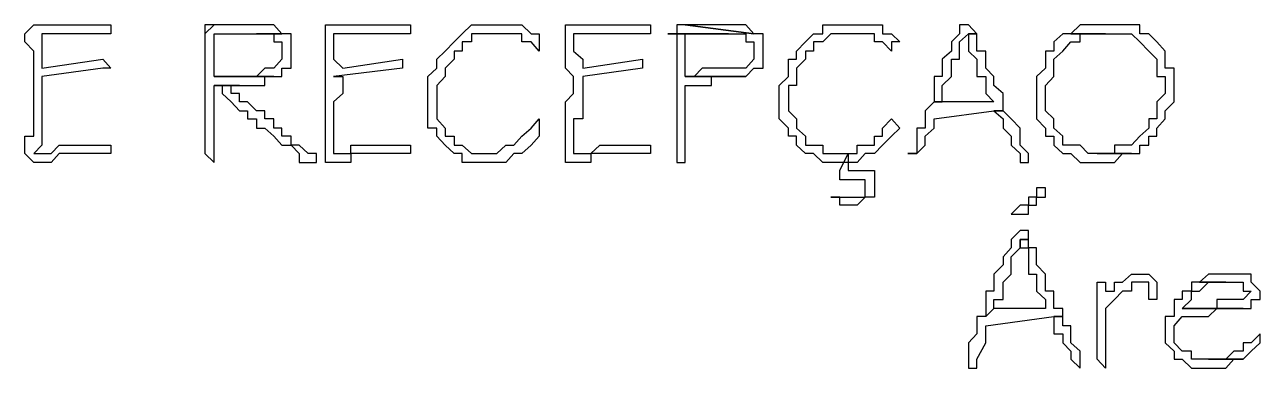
# Model space of a CAD drawing. Header units: millimetres. Extents: x -518.8 to -461.2, y 3.5 to 44.2.
# Drawn here: x -496.344 to -495.426, y 41.01 to 41.265 of the extents above; entities that cross this region are included whole.
import ezdxf

# ---------------------------------------------------------------- set-up
doc = ezdxf.new("R2010")
doc.units = ezdxf.units.MM
doc.header["$MEASUREMENT"] = 0
doc.layers.add('MYSOLIDS', color=7, linetype='Continuous')

msp = doc.modelspace()

# ---------------------------------------------------------------- linework, layer by layer
at = {"layer": 'MYSOLIDS'}
for points in [[(-496.33085, 41.23229), (-496.28574, 41.23905), (-496.28574, 41.23905), (-496.28574, 41.23905), (-496.28574, 41.23905), (-496.27972, 41.23229), (-496.27972, 41.23229), (-496.27972, 41.23229), (-496.27972, 41.23229), (-496.28574, 41.23229), (-496.28574, 41.23229), (-496.33085, 41.22627), (-496.33085, 41.22627), (-496.33085, 41.22627), (-496.33085, 41.2195), (-496.33085, 41.2195), (-496.33085, 41.21349), (-496.33085, 41.21349), (-496.33085, 41.20747), (-496.33085, 41.20071), (-496.33085, 41.20071), (-496.33085, 41.19469), (-496.33085, 41.19469), (-496.33085, 41.18793), (-496.33085, 41.18191), (-496.33085, 41.17514), (-496.33085, 41.17514), (-496.33686, 41.16913), (-496.33085, 41.16913), (-496.32408, 41.16913), (-496.31807, 41.17514), (-496.3113, 41.17514), (-496.3113, 41.17514), (-496.30528, 41.17514), (-496.30528, 41.17514), (-496.29852, 41.17514), (-496.2925, 41.17514), (-496.2925, 41.17514), (-496.28574, 41.17514), (-496.28574, 41.17514), (-496.27972, 41.17514), (-496.27972, 41.17514), (-496.27972, 41.16913), (-496.27972, 41.16913), (-496.27972, 41.16913), (-496.28574, 41.16913), (-496.2925, 41.16913), (-496.2925, 41.16913), (-496.29852, 41.16913), (-496.29852, 41.16913), (-496.30528, 41.16913), (-496.3113, 41.16913), (-496.31807, 41.16913), (-496.31807, 41.16913), (-496.32408, 41.16236), (-496.33085, 41.16236), (-496.33085, 41.16236), (-496.33686, 41.16236), (-496.33686, 41.16236), (-496.33686, 41.16236), (-496.33686, 41.16236), (-496.34363, 41.16913), (-496.34363, 41.16913), (-496.34363, 41.17514), (-496.34363, 41.17514), (-496.34363, 41.18191), (-496.33686, 41.18191), (-496.33686, 41.18793), (-496.33686, 41.19469), (-496.33686, 41.20071), (-496.33686, 41.20071), (-496.33686, 41.20747), (-496.33686, 41.21349), (-496.33686, 41.2195), (-496.33686, 41.2195), (-496.33686, 41.22627), (-496.33686, 41.23229), (-496.33686, 41.23229), (-496.33686, 41.23905), (-496.33686, 41.24507), (-496.33686, 41.24507), (-496.34363, 41.25183), (-496.34363, 41.25785), (-496.34363, 41.25785), (-496.34363, 41.25785), (-496.33686, 41.26462), (-496.33686, 41.26462), (-496.33686, 41.26462), (-496.33686, 41.26462), (-496.33085, 41.26462), (-496.32408, 41.26462), (-496.31807, 41.26462), (-496.31807, 41.26462), (-496.31807, 41.26462), (-496.3113, 41.26462), (-496.30528, 41.26462), (-496.30528, 41.26462), (-496.29852, 41.26462), (-496.2925, 41.26462), (-496.28574, 41.26462), (-496.28574, 41.26462), (-496.27972, 41.26462), (-496.27972, 41.26462), (-496.27972, 41.26462), (-496.27972, 41.26462), (-496.27972, 41.26462), (-496.27972, 41.26462), (-496.27972, 41.25785), (-496.27972, 41.25785), (-496.28574, 41.25785), (-496.28574, 41.25785), (-496.2925, 41.25785), (-496.29852, 41.25785), (-496.30528, 41.25785), (-496.3113, 41.25785), (-496.31807, 41.25785), (-496.32408, 41.25785), (-496.32408, 41.25785), (-496.33085, 41.25785), (-496.33085, 41.25785), (-496.33085, 41.25183), (-496.33085, 41.24507), (-496.33085, 41.24507), (-496.33085, 41.23905), (-496.33085, 41.23905), (-496.33085, 41.23229), (-496.33085, 41.23229), (-496.33085, 41.23229), (-496.33085, 41.23229)], [(-496.17145, 41.26462), (-496.17145, 41.26462), (-496.17822, 41.26462), (-496.17822, 41.26462), (-496.18423, 41.26462), (-496.18423, 41.26462), (-496.19025, 41.26462), (-496.19025, 41.26462), (-496.19701, 41.26462), (-496.20303, 41.26462), (-496.2098, 41.25785), (-496.2098, 41.16913), (-496.2098, 41.16913), (-496.20303, 41.16236), (-496.20303, 41.16913), (-496.20303, 41.16913), (-496.20303, 41.16913), (-496.20303, 41.2195), (-496.18423, 41.2195), (-496.17822, 41.2195), (-496.17145, 41.2195), (-496.16543, 41.2195), (-496.16543, 41.22627), (-496.15867, 41.22627), (-496.20303, 41.22627), (-496.20303, 41.25785), (-496.20303, 41.25785), (-496.19701, 41.25785), (-496.19025, 41.25785), (-496.19025, 41.25785), (-496.18423, 41.25785), (-496.17822, 41.25785), (-496.17822, 41.25785), (-496.17145, 41.25785), (-496.15265, 41.25785), (-496.15265, 41.25785), (-496.15867, 41.26462), (-496.15867, 41.26462), (-496.16543, 41.26462), (-496.17145, 41.26462), (-496.17145, 41.26462)], [(-496.2098, 41.26462), (-496.2098, 41.26462), (-496.2098, 41.25785), (-496.20303, 41.26462), (-496.20303, 41.26462), (-496.2098, 41.26462), (-496.2098, 41.26462)], [(-496.10754, 41.23229), (-496.06318, 41.23905), (-496.06318, 41.23905), (-496.06318, 41.23905), (-496.06318, 41.23905), (-496.06318, 41.23229), (-496.06318, 41.23229), (-496.06318, 41.23229), (-496.06318, 41.23229), (-496.06318, 41.23229), (-496.06318, 41.23229), (-496.11431, 41.22627), (-496.10754, 41.22627), (-496.10754, 41.22627), (-496.10754, 41.2195), (-496.10754, 41.2195), (-496.10754, 41.21349), (-496.10754, 41.21349), (-496.11431, 41.20747), (-496.11431, 41.20071), (-496.11431, 41.20071), (-496.11431, 41.19469), (-496.11431, 41.19469), (-496.11431, 41.18793), (-496.11431, 41.18191), (-496.11431, 41.17514), (-496.11431, 41.17514), (-496.11431, 41.16913), (-496.10754, 41.16913), (-496.10152, 41.16913), (-496.10152, 41.17514), (-496.09476, 41.17514), (-496.08874, 41.17514), (-496.08273, 41.17514), (-496.08273, 41.17514), (-496.07596, 41.17514), (-496.07596, 41.17514), (-496.06995, 41.17514), (-496.06318, 41.17514), (-496.06318, 41.17514), (-496.05716, 41.17514), (-496.05716, 41.17514), (-496.05716, 41.16913), (-496.05716, 41.16913), (-496.05716, 41.16913), (-496.06318, 41.16913), (-496.06995, 41.16913), (-496.07596, 41.16913), (-496.07596, 41.16913), (-496.08273, 41.16913), (-496.08273, 41.16913), (-496.08874, 41.16913), (-496.09476, 41.16913), (-496.10152, 41.16913), (-496.10152, 41.16236), (-496.10754, 41.16236), (-496.10754, 41.16236), (-496.11431, 41.16236), (-496.11431, 41.16236), (-496.12032, 41.16236), (-496.12032, 41.16236), (-496.12032, 41.16913), (-496.12032, 41.16913), (-496.12032, 41.17514), (-496.12032, 41.17514), (-496.12032, 41.18191), (-496.12032, 41.18191), (-496.12032, 41.18793), (-496.12032, 41.19469), (-496.12032, 41.20071), (-496.12032, 41.20071), (-496.12032, 41.20747), (-496.12032, 41.21349), (-496.12032, 41.2195), (-496.12032, 41.2195), (-496.12032, 41.22627), (-496.12032, 41.23229), (-496.12032, 41.23229), (-496.12032, 41.23905), (-496.12032, 41.24507), (-496.12032, 41.24507), (-496.12032, 41.25183), (-496.12032, 41.25785), (-496.12032, 41.25785), (-496.12032, 41.25785), (-496.12032, 41.26462), (-496.12032, 41.26462), (-496.11431, 41.26462), (-496.11431, 41.26462), (-496.10754, 41.26462), (-496.10152, 41.26462), (-496.10152, 41.26462), (-496.10152, 41.26462), (-496.09476, 41.26462), (-496.08874, 41.26462), (-496.08874, 41.26462), (-496.08273, 41.26462), (-496.07596, 41.26462), (-496.07596, 41.26462), (-496.06995, 41.26462), (-496.06318, 41.26462), (-496.06318, 41.26462), (-496.06318, 41.26462), (-496.05716, 41.26462), (-496.05716, 41.26462), (-496.05716, 41.26462), (-496.05716, 41.26462), (-496.05716, 41.25785), (-496.05716, 41.25785), (-496.06318, 41.25785), (-496.06995, 41.25785), (-496.06995, 41.25785), (-496.07596, 41.25785), (-496.08273, 41.25785), (-496.08874, 41.25785), (-496.09476, 41.25785), (-496.10152, 41.25785), (-496.10754, 41.25785), (-496.10754, 41.25785), (-496.11431, 41.25785), (-496.11431, 41.25183), (-496.11431, 41.24507), (-496.11431, 41.24507), (-496.11431, 41.23905), (-496.11431, 41.23905), (-496.10754, 41.23229), (-496.10754, 41.23229), (-496.10754, 41.23229), (-496.10754, 41.23229)], [(-495.99325, 41.25785), (-495.99927, 41.25785), (-495.99927, 41.25785), (-496.00604, 41.25785), (-496.01205, 41.25785), (-496.01205, 41.25183), (-496.01882, 41.25183), (-496.01882, 41.24507), (-496.02483, 41.24507), (-496.02483, 41.24507), (-496.02483, 41.23905), (-496.0316, 41.23229), (-496.0316, 41.23229), (-496.0316, 41.22627), (-496.0316, 41.22627), (-496.03761, 41.2195), (-496.03761, 41.2195), (-496.03761, 41.21349), (-496.03761, 41.20747), (-496.03761, 41.20071), (-496.03761, 41.20071), (-496.03761, 41.19469), (-496.0316, 41.18793), (-496.0316, 41.18793), (-496.0316, 41.18191), (-496.02483, 41.18191), (-496.02483, 41.17514), (-496.01882, 41.17514), (-496.01882, 41.17514), (-496.01205, 41.16913), (-496.00604, 41.16913), (-496.00604, 41.16913), (-495.99927, 41.16913), (-495.99325, 41.16913), (-495.99325, 41.16913), (-495.98649, 41.17514), (-495.98649, 41.17514), (-495.98047, 41.17514), (-495.98047, 41.17514), (-495.97446, 41.18191), (-495.97446, 41.18191), (-495.96769, 41.18793), (-495.96769, 41.18793), (-495.96167, 41.19469), (-495.96167, 41.19469), (-495.96167, 41.18793), (-495.96167, 41.18793), (-495.96167, 41.18793), (-495.96167, 41.18793), (-495.96167, 41.18191), (-495.96167, 41.18191), (-495.96167, 41.18191), (-495.96769, 41.17514), (-495.96769, 41.17514), (-495.97446, 41.16913), (-495.98047, 41.16913), (-495.98047, 41.16913), (-495.98047, 41.16913), (-495.98649, 41.16236), (-495.99325, 41.16236), (-495.99325, 41.16236), (-495.99927, 41.16236), (-495.99927, 41.16236), (-496.00604, 41.16236), (-496.01205, 41.16236), (-496.01882, 41.16236), (-496.01882, 41.16913), (-496.02483, 41.16913), (-496.02483, 41.16913), (-496.0316, 41.17514), (-496.0316, 41.17514), (-496.03761, 41.18191), (-496.03761, 41.18191), (-496.03761, 41.18793), (-496.04438, 41.18793), (-496.04438, 41.19469), (-496.04438, 41.20071), (-496.04438, 41.20071), (-496.04438, 41.20747), (-496.04438, 41.21349), (-496.04438, 41.2195), (-496.04438, 41.2195), (-496.04438, 41.22627), (-496.04438, 41.22627), (-496.03761, 41.23229), (-496.03761, 41.23905), (-496.03761, 41.23905), (-496.0316, 41.24507), (-496.0316, 41.24507), (-496.02483, 41.25183), (-496.02483, 41.25183), (-496.01882, 41.25785), (-496.01882, 41.25785), (-496.01205, 41.26462), (-496.00604, 41.26462), (-496.00604, 41.26462), (-495.99927, 41.26462), (-495.99325, 41.26462), (-495.99325, 41.26462), (-495.98649, 41.26462), (-495.98649, 41.26462), (-495.98047, 41.26462), (-495.97446, 41.26462), (-495.97446, 41.26462), (-495.96769, 41.25785), (-495.96167, 41.25785), (-495.96167, 41.25785), (-495.96167, 41.25183), (-495.96167, 41.25183), (-495.96167, 41.25183), (-495.96167, 41.25183), (-495.96167, 41.24507), (-495.96167, 41.24507), (-495.96769, 41.25183), (-495.96769, 41.25183), (-495.96769, 41.25183), (-495.96769, 41.25183), (-495.97446, 41.25183), (-495.97446, 41.25785), (-495.98047, 41.25785), (-495.98649, 41.25785), (-495.98649, 41.25785), (-495.99325, 41.25785), (-495.99325, 41.25785), (-495.99325, 41.25785), (-495.99325, 41.25785)], [(-495.92934, 41.23229), (-495.88498, 41.23905), (-495.88498, 41.23905), (-495.88498, 41.23905), (-495.88498, 41.23905), (-495.88498, 41.23229), (-495.88498, 41.23229), (-495.88498, 41.23229), (-495.88498, 41.23229), (-495.88498, 41.23229), (-495.88498, 41.23229), (-495.92934, 41.22627), (-495.92934, 41.22627), (-495.92934, 41.22627), (-495.92934, 41.2195), (-495.92934, 41.2195), (-495.92934, 41.21349), (-495.92934, 41.21349), (-495.92934, 41.20747), (-495.92934, 41.20071), (-495.92934, 41.20071), (-495.92934, 41.19469), (-495.93611, 41.19469), (-495.93611, 41.18793), (-495.93611, 41.18191), (-495.93611, 41.17514), (-495.93611, 41.17514), (-495.93611, 41.16913), (-495.92934, 41.16913), (-495.92333, 41.16913), (-495.91656, 41.17514), (-495.91656, 41.17514), (-495.91055, 41.17514), (-495.90378, 41.17514), (-495.90378, 41.17514), (-495.89777, 41.17514), (-495.89175, 41.17514), (-495.89175, 41.17514), (-495.88498, 41.17514), (-495.88498, 41.17514), (-495.87897, 41.17514), (-495.87897, 41.17514), (-495.87897, 41.16913), (-495.87897, 41.16913), (-495.87897, 41.16913), (-495.88498, 41.16913), (-495.89175, 41.16913), (-495.89777, 41.16913), (-495.89777, 41.16913), (-495.90378, 41.16913), (-495.90378, 41.16913), (-495.91055, 41.16913), (-495.91656, 41.16913), (-495.92333, 41.16913), (-495.92333, 41.16236), (-495.92934, 41.16236), (-495.92934, 41.16236), (-495.93611, 41.16236), (-495.93611, 41.16236), (-495.94213, 41.16236), (-495.94213, 41.16236), (-495.94213, 41.16913), (-495.94213, 41.16913), (-495.94213, 41.17514), (-495.94213, 41.17514), (-495.94213, 41.18191), (-495.94213, 41.18191), (-495.94213, 41.18793), (-495.94213, 41.19469), (-495.94213, 41.20071), (-495.94213, 41.20071), (-495.94213, 41.20747), (-495.93611, 41.21349), (-495.93611, 41.2195), (-495.93611, 41.2195), (-495.93611, 41.22627), (-495.94213, 41.23229), (-495.94213, 41.23229), (-495.94213, 41.23905), (-495.94213, 41.24507), (-495.94213, 41.24507), (-495.94213, 41.25183), (-495.94213, 41.25785), (-495.94213, 41.25785), (-495.94213, 41.25785), (-495.94213, 41.26462), (-495.94213, 41.26462), (-495.93611, 41.26462), (-495.93611, 41.26462), (-495.92934, 41.26462), (-495.92333, 41.26462), (-495.92333, 41.26462), (-495.92333, 41.26462), (-495.91656, 41.26462), (-495.91055, 41.26462), (-495.91055, 41.26462), (-495.90378, 41.26462), (-495.89777, 41.26462), (-495.89175, 41.26462), (-495.89175, 41.26462), (-495.88498, 41.26462), (-495.88498, 41.26462), (-495.88498, 41.26462), (-495.87897, 41.26462), (-495.87897, 41.26462), (-495.87897, 41.26462), (-495.87897, 41.26462), (-495.87897, 41.25785), (-495.87897, 41.25785), (-495.88498, 41.25785), (-495.88498, 41.25785), (-495.89175, 41.25785), (-495.89777, 41.25785), (-495.90378, 41.25785), (-495.91055, 41.25785), (-495.91656, 41.25785), (-495.92333, 41.25785), (-495.92934, 41.25785), (-495.92934, 41.25785), (-495.93611, 41.25785), (-495.93611, 41.25183), (-495.93611, 41.24507), (-495.93611, 41.24507), (-495.92934, 41.23905), (-495.92934, 41.23905), (-495.92934, 41.23229), (-495.92934, 41.23229), (-495.92934, 41.23229), (-495.92934, 41.23229)], [(-495.8534, 41.26462), (-495.85942, 41.26462), (-495.85942, 41.25785), (-495.85942, 41.25785), (-495.86619, 41.25785), (-495.82107, 41.25785), (-495.82107, 41.25785), (-495.81506, 41.25785), (-495.80829, 41.25785), (-495.80829, 41.25183), (-495.80829, 41.25183), (-495.80228, 41.25183), (-495.80228, 41.24507), (-495.80228, 41.24507), (-495.80228, 41.23905), (-495.80228, 41.23905), (-495.80829, 41.23229), (-495.81506, 41.23229), (-495.81506, 41.23229), (-495.81506, 41.23229), (-495.82107, 41.23229), (-495.82784, 41.23229), (-495.82784, 41.23229), (-495.83386, 41.23229), (-495.84062, 41.23229), (-495.84664, 41.22627), (-495.8534, 41.22627), (-495.80829, 41.22627), (-495.80228, 41.23229), (-495.80228, 41.23229), (-495.79551, 41.23229), (-495.79551, 41.23905), (-495.79551, 41.24507), (-495.79551, 41.24507), (-495.79551, 41.25183), (-495.79551, 41.25183), (-495.79551, 41.25785), (-495.80228, 41.25785), (-495.80228, 41.25785), (-495.8534, 41.26462), (-495.8534, 41.26462), (-495.8534, 41.26462), (-495.8534, 41.26462)], [(-495.82107, 41.26462), (-495.82784, 41.26462), (-495.82784, 41.26462), (-495.83386, 41.26462), (-495.84062, 41.26462), (-495.84062, 41.26462), (-495.84664, 41.26462), (-495.8534, 41.26462), (-495.80228, 41.25785), (-495.80829, 41.26462), (-495.80829, 41.26462), (-495.81506, 41.26462), (-495.82107, 41.26462), (-495.82107, 41.26462)], [(-495.73235, 41.25785), (-495.73235, 41.25785), (-495.73837, 41.25785), (-495.74513, 41.25785), (-495.74513, 41.25785), (-495.75115, 41.25183), (-495.75792, 41.25183), (-495.75792, 41.24507), (-495.76393, 41.24507), (-495.76393, 41.24507), (-495.76393, 41.23905), (-495.7707, 41.23229), (-495.7707, 41.23229), (-495.7707, 41.22627), (-495.7707, 41.22627), (-495.7707, 41.2195), (-495.77671, 41.2195), (-495.77671, 41.21349), (-495.77671, 41.20747), (-495.77671, 41.20071), (-495.77671, 41.20071), (-495.7707, 41.19469), (-495.7707, 41.18793), (-495.7707, 41.18793), (-495.76393, 41.18191), (-495.76393, 41.18191), (-495.76393, 41.17514), (-495.75792, 41.17514), (-495.75115, 41.17514), (-495.75115, 41.16913), (-495.74513, 41.16913), (-495.73837, 41.16913), (-495.73837, 41.16913), (-495.73235, 41.16913), (-495.72558, 41.16913), (-495.72558, 41.17514), (-495.72558, 41.17514), (-495.71957, 41.17514), (-495.7128, 41.17514), (-495.7128, 41.18191), (-495.70679, 41.18191), (-495.70679, 41.18793), (-495.70679, 41.18793), (-495.70002, 41.19469), (-495.70002, 41.19469), (-495.69401, 41.18793), (-495.69401, 41.18793), (-495.69401, 41.18793), (-495.69401, 41.18793), (-495.70002, 41.18191), (-495.70002, 41.18191), (-495.70002, 41.18191), (-495.70679, 41.17514), (-495.70679, 41.17514), (-495.7128, 41.16913), (-495.7128, 41.16913), (-495.71957, 41.16913), (-495.71957, 41.16913), (-495.72558, 41.16236), (-495.72558, 41.16236), (-495.73235, 41.16236), (-495.73837, 41.16236), (-495.73837, 41.16236), (-495.74513, 41.16236), (-495.75115, 41.16236), (-495.75115, 41.16236), (-495.75792, 41.16913), (-495.76393, 41.16913), (-495.76393, 41.16913), (-495.7707, 41.17514), (-495.7707, 41.17514), (-495.7707, 41.18191), (-495.77671, 41.18191), (-495.77671, 41.18793), (-495.77671, 41.18793), (-495.78348, 41.19469), (-495.78348, 41.20071), (-495.78348, 41.20071), (-495.78348, 41.20747), (-495.78348, 41.21349), (-495.78348, 41.2195), (-495.78348, 41.2195), (-495.77671, 41.22627), (-495.77671, 41.22627), (-495.77671, 41.23229), (-495.77671, 41.23905), (-495.7707, 41.23905), (-495.7707, 41.24507), (-495.7707, 41.24507), (-495.76393, 41.25183), (-495.76393, 41.25183), (-495.75792, 41.25785), (-495.75115, 41.25785), (-495.75115, 41.26462), (-495.74513, 41.26462), (-495.73837, 41.26462), (-495.73837, 41.26462), (-495.73235, 41.26462), (-495.73235, 41.26462), (-495.72558, 41.26462), (-495.71957, 41.26462), (-495.71957, 41.26462), (-495.7128, 41.26462), (-495.70679, 41.26462), (-495.70679, 41.25785), (-495.70002, 41.25785), (-495.70002, 41.25785), (-495.69401, 41.25183), (-495.69401, 41.25183), (-495.70002, 41.25183), (-495.70002, 41.25183), (-495.70002, 41.24507), (-495.70002, 41.24507), (-495.70679, 41.25183), (-495.70679, 41.25183), (-495.70679, 41.25183), (-495.70679, 41.25183), (-495.7128, 41.25183), (-495.7128, 41.25785), (-495.71957, 41.25785), (-495.71957, 41.25785), (-495.72558, 41.25785), (-495.73235, 41.25785), (-495.73235, 41.25785), (-495.73235, 41.25785), (-495.73235, 41.25785)], [(-495.64288, 41.26462), (-495.64288, 41.26462), (-495.64964, 41.26462), (-495.64964, 41.26462), (-495.64964, 41.25785), (-495.64964, 41.25785), (-495.65566, 41.25183), (-495.65566, 41.24507), (-495.66243, 41.23905), (-495.66243, 41.23229), (-495.66243, 41.22627), (-495.66844, 41.22627), (-495.66844, 41.2195), (-495.66844, 41.2195), (-495.66844, 41.21349), (-495.66844, 41.20747), (-495.67521, 41.20071), (-495.66844, 41.20747), (-495.66243, 41.20747), (-495.66243, 41.21349), (-495.66243, 41.21349), (-495.66243, 41.2195), (-495.65566, 41.22627), (-495.65566, 41.22627), (-495.65566, 41.22627), (-495.65566, 41.23229), (-495.65566, 41.23905), (-495.64964, 41.23905), (-495.64964, 41.24507), (-495.64964, 41.25183), (-495.64288, 41.25785), (-495.63686, 41.25785), (-495.64288, 41.26462), (-495.64288, 41.26462), (-495.64288, 41.26462), (-495.64288, 41.26462)], [(-495.54137, 41.26462), (-495.54137, 41.26462), (-495.54739, 41.26462), (-495.54739, 41.26462), (-495.55416, 41.26462), (-495.56017, 41.26462), (-495.56017, 41.26462), (-495.56694, 41.25785), (-495.54137, 41.25785), (-495.54137, 41.25785), (-495.53461, 41.25785), (-495.52859, 41.25785), (-495.52859, 41.25785), (-495.52183, 41.25785), (-495.51581, 41.25183), (-495.51581, 41.25183), (-495.50904, 41.24507), (-495.50904, 41.24507), (-495.50904, 41.24507), (-495.50303, 41.23905), (-495.50303, 41.23905), (-495.50303, 41.23229), (-495.50303, 41.22627), (-495.49701, 41.22627), (-495.49701, 41.2195), (-495.49701, 41.2195), (-495.49701, 41.21349), (-495.50303, 41.20747), (-495.50303, 41.20747), (-495.50303, 41.20071), (-495.50303, 41.19469), (-495.50904, 41.19469), (-495.50904, 41.18793), (-495.50904, 41.18793), (-495.51581, 41.18191), (-495.51581, 41.18191), (-495.52183, 41.17514), (-495.52183, 41.17514), (-495.52859, 41.17514), (-495.53461, 41.17514), (-495.53461, 41.16913), (-495.54137, 41.16913), (-495.54739, 41.16913), (-495.52183, 41.16913), (-495.51581, 41.16913), (-495.51581, 41.17514), (-495.50904, 41.17514), (-495.50904, 41.17514), (-495.50904, 41.18191), (-495.50303, 41.18191), (-495.50303, 41.18793), (-495.49701, 41.19469), (-495.49701, 41.19469), (-495.49701, 41.20071), (-495.49701, 41.20071), (-495.49025, 41.20747), (-495.49025, 41.21349), (-495.49025, 41.21349), (-495.49025, 41.2195), (-495.49025, 41.2195), (-495.49025, 41.22627), (-495.49025, 41.23229), (-495.49701, 41.23229), (-495.49701, 41.23905), (-495.49701, 41.24507), (-495.49701, 41.24507), (-495.50303, 41.25183), (-495.50303, 41.25183), (-495.50904, 41.25785), (-495.50904, 41.25785), (-495.51581, 41.25785), (-495.51581, 41.26462), (-495.52183, 41.26462), (-495.52859, 41.26462), (-495.52859, 41.26462), (-495.53461, 41.26462), (-495.54137, 41.26462), (-495.54137, 41.26462)], [(-496.15265, 41.25785), (-496.17145, 41.25785), (-496.17145, 41.25785), (-496.16543, 41.25785), (-496.15867, 41.25785), (-496.15867, 41.25183), (-496.15265, 41.25183), (-496.15265, 41.25183), (-496.15265, 41.24507), (-496.15265, 41.24507), (-496.15265, 41.23905), (-496.15867, 41.23229), (-496.15867, 41.23229), (-496.16543, 41.23229), (-496.16543, 41.23229), (-496.17145, 41.22627), (-496.17145, 41.22627), (-496.17822, 41.22627), (-496.17822, 41.22627), (-496.18423, 41.22627), (-496.19025, 41.22627), (-496.19701, 41.22627), (-496.20303, 41.22627), (-496.15867, 41.22627), (-496.15867, 41.22627), (-496.15265, 41.22627), (-496.15265, 41.23229), (-496.14589, 41.23229), (-496.14589, 41.23905), (-496.14589, 41.23905), (-496.14589, 41.24507), (-496.14589, 41.24507), (-496.14589, 41.25183), (-496.14589, 41.25785), (-496.15265, 41.25785), (-496.15265, 41.25785)], [(-495.86619, 41.25785), (-495.85942, 41.25785), (-495.85942, 41.25183), (-495.85942, 41.25183), (-495.85942, 41.24507), (-495.85942, 41.23905), (-495.85942, 41.23905), (-495.85942, 41.23229), (-495.85942, 41.22627), (-495.85942, 41.22627), (-495.85942, 41.2195), (-495.85942, 41.21349), (-495.85942, 41.20747), (-495.85942, 41.20747), (-495.85942, 41.20071), (-495.85942, 41.19469), (-495.85942, 41.18793), (-495.85942, 41.18793), (-495.85942, 41.18191), (-495.85942, 41.17514), (-495.85942, 41.16913), (-495.85942, 41.16913), (-495.85942, 41.16236), (-495.85942, 41.16236), (-495.8534, 41.16236), (-495.8534, 41.16913), (-495.8534, 41.16913), (-495.8534, 41.17514), (-495.8534, 41.18191), (-495.8534, 41.18793), (-495.8534, 41.18793), (-495.8534, 41.19469), (-495.8534, 41.20071), (-495.8534, 41.20071), (-495.8534, 41.20747), (-495.8534, 41.21349), (-495.8534, 41.21349), (-495.8534, 41.2195), (-495.8534, 41.2195), (-495.8534, 41.2195), (-495.84664, 41.2195), (-495.84062, 41.2195), (-495.83386, 41.2195), (-495.83386, 41.22627), (-495.82784, 41.22627), (-495.82107, 41.22627), (-495.81506, 41.22627), (-495.81506, 41.22627), (-495.80829, 41.22627), (-495.80829, 41.22627), (-495.8534, 41.22627), (-495.8534, 41.23229), (-495.8534, 41.23905), (-495.8534, 41.23905), (-495.8534, 41.24507), (-495.8534, 41.24507), (-495.8534, 41.25183), (-495.8534, 41.25785), (-495.84664, 41.25785), (-495.84664, 41.25785), (-495.84062, 41.25785), (-495.83386, 41.25785), (-495.83386, 41.25785), (-495.82784, 41.25785), (-495.82784, 41.25785), (-495.82107, 41.25785), (-495.86619, 41.25785), (-495.86619, 41.25785)], [(-495.63686, 41.25785), (-495.64288, 41.25785), (-495.64288, 41.25183), (-495.64288, 41.25183), (-495.64288, 41.24507), (-495.63686, 41.23905), (-495.63686, 41.23905), (-495.63686, 41.23229), (-495.63686, 41.22627), (-495.6301, 41.22627), (-495.6301, 41.2195), (-495.6301, 41.21349), (-495.6301, 41.21349), (-495.62408, 41.20747), (-495.66844, 41.20747), (-495.67521, 41.20071), (-495.67521, 41.20071), (-495.67521, 41.19469), (-495.67521, 41.18793), (-495.68122, 41.18793), (-495.68122, 41.18793), (-495.68122, 41.18191), (-495.68122, 41.17514), (-495.68122, 41.16913), (-495.68799, 41.16913), (-495.68122, 41.16913), (-495.68122, 41.16913), (-495.68122, 41.16913), (-495.68122, 41.16913), (-495.67521, 41.17514), (-495.67521, 41.18191), (-495.67521, 41.18191), (-495.67521, 41.18191), (-495.66844, 41.18793), (-495.66844, 41.19469), (-495.66844, 41.19469), (-495.62408, 41.20071), (-495.61731, 41.20071), (-495.61731, 41.20747), (-495.61731, 41.20747), (-495.61731, 41.21349), (-495.62408, 41.2195), (-495.62408, 41.2195), (-495.62408, 41.22627), (-495.6301, 41.23229), (-495.6301, 41.23229), (-495.6301, 41.23905), (-495.6301, 41.23905), (-495.6301, 41.24507), (-495.63686, 41.24507), (-495.63686, 41.25183), (-495.63686, 41.25183), (-495.63686, 41.25785), (-495.63686, 41.25785)], [(-495.56694, 41.25785), (-495.57295, 41.25785), (-495.57295, 41.25785), (-495.57972, 41.25183), (-495.57972, 41.25183), (-495.57972, 41.24507), (-495.58574, 41.24507), (-495.58574, 41.23905), (-495.58574, 41.23229), (-495.58574, 41.23229), (-495.5925, 41.22627), (-495.5925, 41.2195), (-495.5925, 41.2195), (-495.5925, 41.21349), (-495.5925, 41.20747), (-495.5925, 41.20747), (-495.5925, 41.20071), (-495.5925, 41.19469), (-495.58574, 41.18793), (-495.58574, 41.18793), (-495.58574, 41.18191), (-495.57972, 41.18191), (-495.57972, 41.17514), (-495.57972, 41.17514), (-495.57295, 41.16913), (-495.57295, 41.16913), (-495.56694, 41.16913), (-495.56017, 41.16236), (-495.56017, 41.16236), (-495.55416, 41.16236), (-495.54739, 41.16236), (-495.54739, 41.16236), (-495.54137, 41.16236), (-495.53461, 41.16236), (-495.53461, 41.16236), (-495.52859, 41.16913), (-495.52859, 41.16913), (-495.52183, 41.16913), (-495.54739, 41.16913), (-495.54739, 41.16913), (-495.55416, 41.16913), (-495.56017, 41.17514), (-495.56017, 41.17514), (-495.56694, 41.17514), (-495.57295, 41.17514), (-495.57295, 41.18191), (-495.57295, 41.18191), (-495.57972, 41.18793), (-495.57972, 41.18793), (-495.57972, 41.19469), (-495.57972, 41.19469), (-495.58574, 41.20071), (-495.58574, 41.20747), (-495.58574, 41.21349), (-495.58574, 41.21349), (-495.58574, 41.2195), (-495.58574, 41.2195), (-495.57972, 41.22627), (-495.57972, 41.23229), (-495.57972, 41.23905), (-495.57972, 41.23905), (-495.57295, 41.24507), (-495.57295, 41.24507), (-495.56694, 41.25183), (-495.56694, 41.25183), (-495.56017, 41.25183), (-495.56017, 41.25785), (-495.55416, 41.25785), (-495.54739, 41.25785), (-495.54739, 41.25785), (-495.54137, 41.25785), (-495.56694, 41.25785), (-495.56694, 41.25785)], [(-496.18423, 41.2195), (-496.20303, 41.2195), (-496.19701, 41.2195), (-496.19701, 41.21349), (-496.19025, 41.20747), (-496.19025, 41.20747), (-496.18423, 41.20071), (-496.17822, 41.20071), (-496.17822, 41.19469), (-496.17145, 41.19469), (-496.17145, 41.18793), (-496.16543, 41.18793), (-496.16543, 41.18793), (-496.15867, 41.18191), (-496.15867, 41.18191), (-496.15265, 41.17514), (-496.15265, 41.17514), (-496.14589, 41.17514), (-496.13987, 41.16913), (-496.13987, 41.16236), (-496.1331, 41.16236), (-496.1331, 41.16236), (-496.1331, 41.16236), (-496.12709, 41.16236), (-496.12709, 41.16236), (-496.12709, 41.16236), (-496.12709, 41.16913), (-496.1331, 41.16913), (-496.1331, 41.16913), (-496.13987, 41.17514), (-496.13987, 41.17514), (-496.14589, 41.17514), (-496.14589, 41.18191), (-496.15265, 41.18191), (-496.15265, 41.18793), (-496.15867, 41.18793), (-496.15867, 41.19469), (-496.16543, 41.19469), (-496.16543, 41.20071), (-496.17145, 41.20071), (-496.17145, 41.20071), (-496.17822, 41.20747), (-496.18423, 41.20747), (-496.18423, 41.21349), (-496.19025, 41.21349), (-496.19025, 41.2195), (-496.19025, 41.2195), (-496.18423, 41.2195), (-496.18423, 41.2195), (-496.18423, 41.2195)], [(-495.61731, 41.20071), (-495.62408, 41.20071), (-495.62408, 41.20071), (-495.61731, 41.19469), (-495.61731, 41.18793), (-495.61731, 41.18793), (-495.6113, 41.18191), (-495.6113, 41.17514), (-495.60453, 41.16913), (-495.60453, 41.16913), (-495.60453, 41.16236), (-495.60453, 41.16236), (-495.59852, 41.16236), (-495.59852, 41.16913), (-495.59852, 41.16913), (-495.60453, 41.17514), (-495.60453, 41.18191), (-495.60453, 41.18793), (-495.6113, 41.19469), (-495.6113, 41.19469), (-495.61731, 41.20071), (-495.61731, 41.20071)], [(-495.73235, 41.16913), (-495.73235, 41.16913), (-495.73235, 41.15635), (-495.73235, 41.15635), (-495.73235, 41.15635), (-495.72558, 41.15635), (-495.72558, 41.15635), (-495.71957, 41.15635), (-495.71957, 41.15635), (-495.7128, 41.15635), (-495.7128, 41.14958), (-495.7128, 41.14356), (-495.7128, 41.14356), (-495.7128, 41.14356), (-495.7128, 41.1368), (-495.71957, 41.1368), (-495.71957, 41.1368), (-495.72558, 41.13078), (-495.73235, 41.13078), (-495.73235, 41.13078), (-495.73837, 41.13078), (-495.73837, 41.1368), (-495.74513, 41.1368), (-495.74513, 41.1368), (-495.74513, 41.1368), (-495.74513, 41.1368), (-495.74513, 41.1368), (-495.74513, 41.1368), (-495.73837, 41.1368), (-495.73837, 41.1368), (-495.73235, 41.1368), (-495.73235, 41.1368), (-495.73235, 41.1368), (-495.72558, 41.1368), (-495.71957, 41.1368), (-495.71957, 41.1368), (-495.71957, 41.14356), (-495.71957, 41.14356), (-495.71957, 41.14958), (-495.71957, 41.14958), (-495.72558, 41.14958), (-495.72558, 41.14958), (-495.73235, 41.14958), (-495.73235, 41.14958), (-495.73235, 41.14958), (-495.73235, 41.14958), (-495.73837, 41.14958), (-495.73837, 41.14958), (-495.73837, 41.15635), (-495.73837, 41.15635), (-495.73837, 41.15635), (-495.73837, 41.15635), (-495.73837, 41.15635), (-495.73837, 41.15635), (-495.73235, 41.16913), (-495.73235, 41.16913), (-495.73235, 41.16913)], [(-495.58574, 41.14356), (-495.5925, 41.14356), (-495.5925, 41.14356), (-495.5925, 41.1368), (-495.59852, 41.1368), (-495.59852, 41.13078), (-495.60453, 41.13078), (-495.60453, 41.13078), (-495.6113, 41.12402), (-495.6113, 41.12402), (-495.6113, 41.12402), (-495.6113, 41.12402), (-495.6113, 41.12402), (-495.60453, 41.12402), (-495.60453, 41.12402), (-495.59852, 41.12402), (-495.59852, 41.13078), (-495.5925, 41.13078), (-495.5925, 41.1368), (-495.58574, 41.1368), (-495.58574, 41.1368), (-495.58574, 41.14356), (-495.58574, 41.14356), (-495.58574, 41.14356), (-495.58574, 41.14356)], [(-495.59852, 41.10522), (-495.60453, 41.10522), (-495.60453, 41.0992), (-495.59852, 41.0992), (-495.59852, 41.09244), (-495.59852, 41.08642), (-495.59852, 41.07965), (-495.5925, 41.07965), (-495.5925, 41.07364), (-495.5925, 41.07364), (-495.5925, 41.06687), (-495.58574, 41.06086), (-495.58574, 41.06086), (-495.58574, 41.05409), (-495.62408, 41.05409), (-495.6301, 41.04808), (-495.63686, 41.04808), (-495.63686, 41.04131), (-495.63686, 41.03529), (-495.63686, 41.03529), (-495.63686, 41.03529), (-495.64288, 41.02853), (-495.64288, 41.02251), (-495.64288, 41.0165), (-495.64288, 41.0165), (-495.64288, 41.0165), (-495.64288, 41.00973), (-495.63686, 41.00973), (-495.63686, 41.0165), (-495.63686, 41.0165), (-495.6301, 41.02853), (-495.6301, 41.02853), (-495.6301, 41.02853), (-495.6301, 41.03529), (-495.6301, 41.04131), (-495.6301, 41.04131), (-495.57972, 41.04808), (-495.57295, 41.04808), (-495.57295, 41.05409), (-495.57972, 41.05409), (-495.57972, 41.06086), (-495.57972, 41.06687), (-495.58574, 41.06687), (-495.58574, 41.07364), (-495.58574, 41.07364), (-495.58574, 41.07965), (-495.5925, 41.08642), (-495.5925, 41.08642), (-495.5925, 41.09244), (-495.5925, 41.09244), (-495.5925, 41.0992), (-495.59852, 41.0992), (-495.59852, 41.10522), (-495.59852, 41.10522)], [(-495.60453, 41.11199), (-495.60453, 41.11199), (-495.60453, 41.11199), (-495.60453, 41.11199), (-495.6113, 41.10522), (-495.6113, 41.10522), (-495.6113, 41.0992), (-495.61731, 41.09244), (-495.61731, 41.08642), (-495.62408, 41.07965), (-495.62408, 41.07364), (-495.62408, 41.07364), (-495.62408, 41.06687), (-495.6301, 41.06687), (-495.6301, 41.06086), (-495.6301, 41.05409), (-495.6301, 41.04808), (-495.62408, 41.05409), (-495.62408, 41.05409), (-495.62408, 41.06086), (-495.61731, 41.06086), (-495.61731, 41.06687), (-495.61731, 41.07364), (-495.61731, 41.07364), (-495.61731, 41.07364), (-495.6113, 41.07965), (-495.6113, 41.08642), (-495.6113, 41.08642), (-495.6113, 41.09244), (-495.60453, 41.0992), (-495.60453, 41.10522), (-495.59852, 41.10522), (-495.59852, 41.11199), (-495.60453, 41.11199), (-495.60453, 41.11199), (-495.60453, 41.11199)], [(-495.54137, 41.06687), (-495.53461, 41.06687), (-495.53461, 41.07364), (-495.52859, 41.07364), (-495.52859, 41.07364), (-495.52183, 41.07965), (-495.51581, 41.07965), (-495.51581, 41.07965), (-495.50904, 41.07965), (-495.50904, 41.07965), (-495.50303, 41.07364), (-495.50303, 41.06687), (-495.50303, 41.06687), (-495.50303, 41.06086), (-495.50303, 41.06086), (-495.50904, 41.06086), (-495.50904, 41.06086), (-495.50904, 41.06086), (-495.50904, 41.06086), (-495.50904, 41.06086), (-495.50904, 41.06086), (-495.50904, 41.06687), (-495.50904, 41.06687), (-495.50904, 41.06687), (-495.50904, 41.06687), (-495.50904, 41.07364), (-495.50904, 41.07364), (-495.51581, 41.07364), (-495.51581, 41.07364), (-495.52183, 41.07364), (-495.52183, 41.06687), (-495.52183, 41.06687), (-495.52859, 41.06687), (-495.52859, 41.06687), (-495.53461, 41.06086), (-495.54137, 41.05409), (-495.54137, 41.05409), (-495.54137, 41.05409), (-495.54137, 41.04808), (-495.54137, 41.04131), (-495.54137, 41.04131), (-495.54137, 41.03529), (-495.54137, 41.02853), (-495.54137, 41.02853), (-495.54137, 41.02251), (-495.54137, 41.02251), (-495.54137, 41.02251), (-495.54137, 41.0165), (-495.54137, 41.0165), (-495.54137, 41.00973), (-495.54137, 41.00973), (-495.54739, 41.0165), (-495.54739, 41.0165), (-495.54739, 41.0165), (-495.54739, 41.0165), (-495.54739, 41.02853), (-495.54739, 41.02853), (-495.54739, 41.03529), (-495.54739, 41.04131), (-495.54739, 41.04808), (-495.54739, 41.04808), (-495.54739, 41.05409), (-495.54739, 41.06086), (-495.54739, 41.06687), (-495.54739, 41.06687), (-495.54739, 41.07364), (-495.54739, 41.07364), (-495.54739, 41.07364), (-495.54739, 41.07364), (-495.54137, 41.07364), (-495.54137, 41.07364), (-495.54137, 41.07364), (-495.54137, 41.07364), (-495.54137, 41.06687), (-495.54137, 41.06687), (-495.54137, 41.06687), (-495.54137, 41.06687), (-495.54137, 41.06687), (-495.54137, 41.06687)], [(-495.4519, 41.07965), (-495.4519, 41.07965), (-495.45867, 41.07965), (-495.46468, 41.07965), (-495.46468, 41.07965), (-495.46468, 41.07965), (-495.47145, 41.07364), (-495.4519, 41.07364), (-495.44589, 41.07364), (-495.44589, 41.07364), (-495.43912, 41.07364), (-495.43912, 41.06687), (-495.4331, 41.06687), (-495.4331, 41.06687), (-495.43912, 41.06086), (-495.43912, 41.06086), (-495.44589, 41.06086), (-495.4519, 41.06086), (-495.4519, 41.06086), (-495.45867, 41.06086), (-495.45867, 41.05409), (-495.46468, 41.05409), (-495.47145, 41.05409), (-495.47746, 41.05409), (-495.48423, 41.05409), (-495.43912, 41.05409), (-495.43912, 41.05409), (-495.4331, 41.05409), (-495.4331, 41.06086), (-495.42634, 41.06086), (-495.42634, 41.06687), (-495.42634, 41.06687), (-495.4331, 41.07364), (-495.4331, 41.07965), (-495.43912, 41.07965), (-495.43912, 41.07965), (-495.44589, 41.07965), (-495.4519, 41.07965), (-495.4519, 41.07965)], [(-495.47145, 41.07364), (-495.47746, 41.07364), (-495.47746, 41.06687), (-495.48423, 41.06687), (-495.48423, 41.06086), (-495.49025, 41.06086), (-495.49025, 41.05409), (-495.49025, 41.04808), (-495.49025, 41.04808), (-495.49701, 41.04808), (-495.49701, 41.04131), (-495.49701, 41.03529), (-495.49701, 41.03529), (-495.49701, 41.02853), (-495.49025, 41.02251), (-495.49025, 41.02251), (-495.49025, 41.0165), (-495.49025, 41.0165), (-495.48423, 41.0165), (-495.47746, 41.00973), (-495.47746, 41.00973), (-495.47145, 41.00973), (-495.46468, 41.00973), (-495.46468, 41.00973), (-495.45867, 41.00973), (-495.4519, 41.00973), (-495.4519, 41.00973), (-495.44589, 41.0165), (-495.44589, 41.0165), (-495.43912, 41.0165), (-495.46468, 41.0165), (-495.47145, 41.0165), (-495.47746, 41.0165), (-495.47746, 41.02251), (-495.48423, 41.02251), (-495.48423, 41.02251), (-495.49025, 41.02853), (-495.49025, 41.03529), (-495.49025, 41.03529), (-495.49025, 41.03529), (-495.49025, 41.04131), (-495.49025, 41.04131), (-495.48423, 41.04808), (-495.48423, 41.04808), (-495.47746, 41.04808), (-495.47145, 41.04808), (-495.46468, 41.04808), (-495.45867, 41.05409), (-495.45867, 41.05409), (-495.4519, 41.05409), (-495.44589, 41.05409), (-495.44589, 41.05409), (-495.43912, 41.05409), (-495.48423, 41.05409), (-495.48423, 41.05409), (-495.47746, 41.06086), (-495.47746, 41.06687), (-495.47145, 41.06687), (-495.47145, 41.06687), (-495.46468, 41.07364), (-495.45867, 41.07364), (-495.45867, 41.07364), (-495.4519, 41.07364), (-495.47145, 41.07364), (-495.47145, 41.07364)], [(-495.57295, 41.04808), (-495.57972, 41.04808), (-495.57972, 41.04808), (-495.57972, 41.04131), (-495.57972, 41.03529), (-495.57295, 41.03529), (-495.57295, 41.02853), (-495.56694, 41.02251), (-495.56694, 41.0165), (-495.56694, 41.0165), (-495.56017, 41.00973), (-495.56017, 41.00973), (-495.56017, 41.00973), (-495.56017, 41.0165), (-495.56017, 41.0165), (-495.56017, 41.02251), (-495.56694, 41.02853), (-495.56694, 41.03529), (-495.56694, 41.04131), (-495.57295, 41.04131), (-495.57295, 41.04808), (-495.57295, 41.04808)], [(-495.42634, 41.03529), (-495.42634, 41.03529), (-495.4331, 41.02853), (-495.4331, 41.02853), (-495.43912, 41.02853), (-495.43912, 41.02853), (-495.43912, 41.02251), (-495.44589, 41.02251), (-495.4519, 41.0165), (-495.4519, 41.0165), (-495.45867, 41.0165), (-495.45867, 41.0165), (-495.46468, 41.0165), (-495.43912, 41.0165), (-495.43912, 41.0165), (-495.4331, 41.02251), (-495.4331, 41.02251), (-495.4331, 41.02251), (-495.42634, 41.02853), (-495.42634, 41.02853), (-495.42634, 41.03529), (-495.42634, 41.03529), (-495.42634, 41.03529)]]:
    msp.add_lwpolyline(points, dxfattribs=at)

doc.saveas('drawing.dxf')
